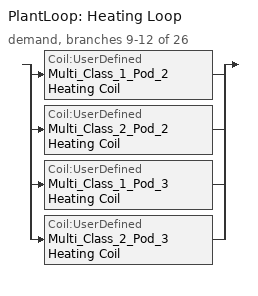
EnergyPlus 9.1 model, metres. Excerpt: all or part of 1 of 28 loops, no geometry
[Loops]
PlantLoop 'Heating Loop'
 demand, branches 9-12 of 26: split
  | Coil:UserDefined 'Multi_Class_1_Pod_2 Heating Coil'
  | Coil:UserDefined 'Multi_Class_2_Pod_2 Heating Coil'
  | Coil:UserDefined 'Multi_Class_1_Pod_3 Heating Coil'
  | Coil:UserDefined 'Multi_Class_2_Pod_3 Heating Coil'
[Coil:UserDefined] Number of air connections=1; Plant connection is used=Yes
Name | Model setup and sizing program calling manager | Overall model simulation program calling manager
Multi_Class_1_Pod_2 Heating Coil | Multi_Class_1_Pod_2 Heating Coil Init Program Manager | Multi_Class_1_Pod_2 Heating Coil Model Program Manager
Multi_Class_1_Pod_3 Heating Coil | Multi_Class_1_Pod_3 Heating Coil Init Program Manager | Multi_Class_1_Pod_3 Heating Coil Model Program Manager
Multi_Class_2_Pod_2 Heating Coil | Multi_Class_2_Pod_2 Heating Coil Init Program Manager | Multi_Class_2_Pod_2 Heating Coil Model Program Manager
Multi_Class_2_Pod_3 Heating Coil | Multi_Class_2_Pod_3 Heating Coil Init Program Manager | Multi_Class_2_Pod_3 Heating Coil Model Program Manager
[EnergyManagementSystem:Actuator]
Name | Actuated component control type | Actuated component type | Actuated component unique
Multi_Class_1_Pod_2_HWcoil_Air_MdotOut | Mass Flow Rate | Air Connection 1 | Multi_Class_1_Pod_2 Heating Coil
Multi_Class_1_Pod_2_HWcoil_Air_Tout | Outlet Temperature | Air Connection 1 | Multi_Class_1_Pod_2 Heating Coil
Multi_Class_1_Pod_2_HWcoil_Air_Wout | Outlet Humidity Ratio | Air Connection 1 | Multi_Class_1_Pod_2 Heating Coil
Multi_Class_1_Pod_2_HWcoil_Mdot_Max | Maximum Mass Flow Rate | Plant Connection | Multi_Class_1_Pod_2 Heating Coil
Multi_Class_1_Pod_2_HWcoil_Mdot_Min | Minimum Mass Flow Rate | Plant Connection | Multi_Class_1_Pod_2 Heating Coil
Multi_Class_1_Pod_2_HWcoil_Water_DesignVdot; Multi_Class_1_Pod_2_HWcoil_Water_MdotRequest | Design Volume Flow Rate | Plant Connection | Multi_Class_1_Pod_2 Heating Coil
Multi_Class_1_Pod_2_HWcoil_Water_Tout | Outlet Temperature | Plant Connection | Multi_Class_1_Pod_2 Heating Coil
Multi_Class_1_Pod_3_HWcoil_Air_MdotOut | Mass Flow Rate | Air Connection 1 | Multi_Class_1_Pod_3 Heating Coil
Multi_Class_1_Pod_3_HWcoil_Air_Tout | Outlet Temperature | Air Connection 1 | Multi_Class_1_Pod_3 Heating Coil
Multi_Class_1_Pod_3_HWcoil_Air_Wout | Outlet Humidity Ratio | Air Connection 1 | Multi_Class_1_Pod_3 Heating Coil
Multi_Class_1_Pod_3_HWcoil_Mdot_Max | Maximum Mass Flow Rate | Plant Connection | Multi_Class_1_Pod_3 Heating Coil
Multi_Class_1_Pod_3_HWcoil_Mdot_Min | Minimum Mass Flow Rate | Plant Connection | Multi_Class_1_Pod_3 Heating Coil
Multi_Class_1_Pod_3_HWcoil_Water_DesignVdot; Multi_Class_1_Pod_3_HWcoil_Water_MdotRequest | Design Volume Flow Rate | Plant Connection | Multi_Class_1_Pod_3 Heating Coil
Multi_Class_1_Pod_3_HWcoil_Water_Tout | Outlet Temperature | Plant Connection | Multi_Class_1_Pod_3 Heating Coil
Multi_Class_2_Pod_2_HWcoil_Air_MdotOut | Mass Flow Rate | Air Connection 1 | Multi_Class_2_Pod_2 Heating Coil
Multi_Class_2_Pod_2_HWcoil_Air_Tout | Outlet Temperature | Air Connection 1 | Multi_Class_2_Pod_2 Heating Coil
Multi_Class_2_Pod_2_HWcoil_Air_Wout | Outlet Humidity Ratio | Air Connection 1 | Multi_Class_2_Pod_2 Heating Coil
Multi_Class_2_Pod_2_HWcoil_Mdot_Max | Maximum Mass Flow Rate | Plant Connection | Multi_Class_2_Pod_2 Heating Coil
Multi_Class_2_Pod_2_HWcoil_Mdot_Min | Minimum Mass Flow Rate | Plant Connection | Multi_Class_2_Pod_2 Heating Coil
Multi_Class_2_Pod_2_HWcoil_Water_DesignVdot; Multi_Class_2_Pod_2_HWcoil_Water_MdotRequest | Design Volume Flow Rate | Plant Connection | Multi_Class_2_Pod_2 Heating Coil
Multi_Class_2_Pod_2_HWcoil_Water_Tout | Outlet Temperature | Plant Connection | Multi_Class_2_Pod_2 Heating Coil
Multi_Class_2_Pod_3_HWcoil_Air_MdotOut | Mass Flow Rate | Air Connection 1 | Multi_Class_2_Pod_3 Heating Coil
Multi_Class_2_Pod_3_HWcoil_Air_Tout | Outlet Temperature | Air Connection 1 | Multi_Class_2_Pod_3 Heating Coil
Multi_Class_2_Pod_3_HWcoil_Air_Wout | Outlet Humidity Ratio | Air Connection 1 | Multi_Class_2_Pod_3 Heating Coil
Multi_Class_2_Pod_3_HWcoil_Mdot_Max | Maximum Mass Flow Rate | Plant Connection | Multi_Class_2_Pod_3 Heating Coil
Multi_Class_2_Pod_3_HWcoil_Mdot_Min | Minimum Mass Flow Rate | Plant Connection | Multi_Class_2_Pod_3 Heating Coil
Multi_Class_2_Pod_3_HWcoil_Water_DesignVdot; Multi_Class_2_Pod_3_HWcoil_Water_MdotRequest | Design Volume Flow Rate | Plant Connection | Multi_Class_2_Pod_3 Heating Coil
Multi_Class_2_Pod_3_HWcoil_Water_Tout | Outlet Temperature | Plant Connection | Multi_Class_2_Pod_3 Heating Coil
[EnergyManagementSystem:InternalVariable]
Name | Internal data index key | Internal data type
Multi_Class_1_Pod_2_HWCoil_Air_Tinlet | Multi_Class_1_Pod_2 Heating Coil | Inlet Temperature for Air Connection 1
Multi_Class_1_Pod_2_HWCoil_Air_Winlet | Multi_Class_1_Pod_2 Heating Coil | Inlet Humidity Ratio for Air Connection 1
Multi_Class_1_Pod_2_HWCoil_Air_cp | Multi_Class_1_Pod_2 Heating Coil | Inlet Specific Heat for Air Connection 1
Multi_Class_1_Pod_2_HWCoil_Air_rho | Multi_Class_1_Pod_2 Heating Coil | Inlet Density for Air Connection 1
Multi_Class_1_Pod_2_HWCoil_Water_Tinlet | Multi_Class_1_Pod_2 Heating Coil | Inlet Temperature for Plant Connection
Multi_Class_1_Pod_2_HWCoil_Water_cp | Multi_Class_1_Pod_2 Heating Coil | Inlet Specific Heat for Plant Connection
Multi_Class_1_Pod_2_HWCoil_Water_rho | Multi_Class_1_Pod_2 Heating Coil | Inlet Density for Plant Connection
Multi_Class_1_Pod_3_HWCoil_Air_Tinlet | Multi_Class_1_Pod_3 Heating Coil | Inlet Temperature for Air Connection 1
Multi_Class_1_Pod_3_HWCoil_Air_Winlet | Multi_Class_1_Pod_3 Heating Coil | Inlet Humidity Ratio for Air Connection 1
Multi_Class_1_Pod_3_HWCoil_Air_cp | Multi_Class_1_Pod_3 Heating Coil | Inlet Specific Heat for Air Connection 1
Multi_Class_1_Pod_3_HWCoil_Air_rho | Multi_Class_1_Pod_3 Heating Coil | Inlet Density for Air Connection 1
Multi_Class_1_Pod_3_HWCoil_Water_Tinlet | Multi_Class_1_Pod_3 Heating Coil | Inlet Temperature for Plant Connection
Multi_Class_1_Pod_3_HWCoil_Water_cp | Multi_Class_1_Pod_3 Heating Coil | Inlet Specific Heat for Plant Connection
Multi_Class_1_Pod_3_HWCoil_Water_rho | Multi_Class_1_Pod_3 Heating Coil | Inlet Density for Plant Connection
Multi_Class_2_Pod_2_HWCoil_Air_Tinlet | Multi_Class_2_Pod_2 Heating Coil | Inlet Temperature for Air Connection 1
Multi_Class_2_Pod_2_HWCoil_Air_Winlet | Multi_Class_2_Pod_2 Heating Coil | Inlet Humidity Ratio for Air Connection 1
Multi_Class_2_Pod_2_HWCoil_Air_cp | Multi_Class_2_Pod_2 Heating Coil | Inlet Specific Heat for Air Connection 1
Multi_Class_2_Pod_2_HWCoil_Air_rho | Multi_Class_2_Pod_2 Heating Coil | Inlet Density for Air Connection 1
Multi_Class_2_Pod_2_HWCoil_Water_Tinlet | Multi_Class_2_Pod_2 Heating Coil | Inlet Temperature for Plant Connection
Multi_Class_2_Pod_2_HWCoil_Water_cp | Multi_Class_2_Pod_2 Heating Coil | Inlet Specific Heat for Plant Connection
Multi_Class_2_Pod_2_HWCoil_Water_rho | Multi_Class_2_Pod_2 Heating Coil | Inlet Density for Plant Connection
Multi_Class_2_Pod_3_HWCoil_Air_Tinlet | Multi_Class_2_Pod_3 Heating Coil | Inlet Temperature for Air Connection 1
Multi_Class_2_Pod_3_HWCoil_Air_Winlet | Multi_Class_2_Pod_3 Heating Coil | Inlet Humidity Ratio for Air Connection 1
Multi_Class_2_Pod_3_HWCoil_Air_cp | Multi_Class_2_Pod_3 Heating Coil | Inlet Specific Heat for Air Connection 1
Multi_Class_2_Pod_3_HWCoil_Air_rho | Multi_Class_2_Pod_3 Heating Coil | Inlet Density for Air Connection 1
Multi_Class_2_Pod_3_HWCoil_Water_Tinlet | Multi_Class_2_Pod_3 Heating Coil | Inlet Temperature for Plant Connection
Multi_Class_2_Pod_3_HWCoil_Water_cp | Multi_Class_2_Pod_3 Heating Coil | Inlet Specific Heat for Plant Connection
Multi_Class_2_Pod_3_HWCoil_Water_rho | Multi_Class_2_Pod_3 Heating Coil | Inlet Density for Plant Connection
[EnergyManagementSystem:MeteredOutputVariable] End use category=HeatingCoils; Group type=System; Resource type=EnergyTransfer; Units=J; Update frequency=SystemTimestep
Name | Ems program or subroutine | Ems variable
Multi_Class_1_Pod_2_H_Coil tot cool Energy | Multi_Class_1_Pod_2_HWCoil_ModelOuput | Multi_Class_1_Pod_2_HWcoil_tot_cool_Energy
Multi_Class_1_Pod_3_H_Coil tot cool Energy | Multi_Class_1_Pod_3_HWCoil_ModelOuput | Multi_Class_1_Pod_3_HWcoil_tot_cool_Energy
Multi_Class_2_Pod_2_H_Coil tot cool Energy | Multi_Class_2_Pod_2_HWCoil_ModelOuput | Multi_Class_2_Pod_2_HWcoil_tot_cool_Energy
Multi_Class_2_Pod_3_H_Coil tot cool Energy | Multi_Class_2_Pod_3_HWCoil_ModelOuput | Multi_Class_2_Pod_3_HWcoil_tot_cool_Energy
[EnergyManagementSystem:OutputVariable] Type of data in variable=Averaged; Units=W; Update frequency=SystemTimestep
Name | Ems program or subroutine | Ems variable
Multi_Class_1_Pod_2 HW Coil Total Cooling Rate | Multi_Class_1_Pod_2_HWCoil_ModelOuput | Multi_Class_1_Pod_2_HWcoil_tot_cool_Power
Multi_Class_1_Pod_3 HW Coil Total Cooling Rate | Multi_Class_1_Pod_3_HWCoil_ModelOuput | Multi_Class_1_Pod_3_HWcoil_tot_cool_Power
Multi_Class_2_Pod_2 HW Coil Total Cooling Rate | Multi_Class_2_Pod_2_HWCoil_ModelOuput | Multi_Class_2_Pod_2_HWcoil_tot_cool_Power
Multi_Class_2_Pod_3 HW Coil Total Cooling Rate | Multi_Class_2_Pod_3_HWCoil_ModelOuput | Multi_Class_2_Pod_3_HWcoil_tot_cool_Power
[EnergyManagementSystem:Program]
Multi_Class_1_Pod_2_HWCoil_ModelInput: Set Multi_Class_1_Pod_2_HWCoil_Air_Mdot = 6*Multi_Class_1_Pod_2_HWCoil_Air_rho*On_Off; Set Multi_Class_1_Pod_2_HWcoil_Water_Mdot     = HeatingCoil_mcMultiClass1Pod3; Set Multi_Class_1_Pod_2_HWCoil_Coil_Eff       = 0.7
Multi_Class_1_Pod_2_HWCoil_ModelOuput: Set Multi_Class_1_Pod_2_HWcoil_Water_MdotRequest = Multi_Class_1_Pod_2_HWcoil_Water_Mdot; Set Multi_Class_1_Pod_2_HWcoil_Air_Tout          = Multi_Class_1_Pod_2_HWcoil_Air_Toutlet; Set Multi_Class_1_Pod_2_HWcoil_Air_Wout          = Multi_Class_1_Pod_2_HWcoil_Air_Woutlet; Set Multi_Class_1_Pod_2_HWcoil_tot_cool_Power    = Multi_Class_1_Pod_2_HWcoil_Tot_Cool_Power; Set Multi_Class_1_Pod_2_HWcoil_tot_cool_Energy   = Multi_Class_1_Pod_2_HWcoil_Tot_Cool_Power * SystemTimestep * 3600; Set Multi_Class_1_Pod_2_HWcoil_Air_MdotOut       = Multi_Class_1_Pod_2_HWcoil_Air_Mdot; Set Multi_Class_1_Pod_2_HWcoil_Water_Tout        = Multi_Class_1_Pod_2_HWcoil_Water_Toutlet
Multi_Class_1_Pod_2_HW_Coil_Sim_Model: IF Multi_Class_1_Pod_2_HWCoil_Air_Mdot == 0.0; SET Multi_Class_1_Pod_2_HWCoil_Air_Toutlet = Multi_Class_1_Pod_2_HWCoil_Air_Tinlet; SET Multi_Class_1_Pod_2_HWCoil_Air_Woutlet = Multi_Class_1_Pod_2_HWCoil_Air_Winlet; Set Multi_Class_1_Pod_2_HWCoil_Air_MdotOut = Multi_Class_1_Pod_2_HWCoil_Air_Mdot; Set Multi_Class_1_Pod_2_HWCoil_tot_heat_Power = 0.0; Set Multi_Class_1_Pod_2_HWCoil_Water_Toutlet = Multi_Class_1_Pod_2_HWCoil_Water_Tinlet; RETURN; ENDIF; If Multi_Class_1_Pod_2_HWcoil_Water_Mdot <= 0.0; SET Multi_Class_1_Pod_2_HWcoil_Air_Toutlet = Multi_Class_1_Pod_2_HWcoil_Air_Tinlet; SET Multi_Class_1_Pod_2_HWcoil_Air_Woutlet = Multi_Class_1_Pod_2_HWcoil_Air_Winlet; Set Multi_Class_1_Pod_2_HWcoil_Air_MdotOut = Multi_Class_1_Pod_2_HWcoil_Air_Mdot; Set Multi_Class_1_Pod_2_HWcoil_tot_cool_Power = 0.0; Set Multi_Class_1_Pod_2_HWcoil_Water_Toutlet = Multi_Class_1_Pod_2_HWCoil_Acd * Multi_Class_1_Pod_2_HWCoil_Water_Tout_internal + Multi_Class_1_Pod_2_HWCoil_Bcd* ((Multi_Class_1_Pod_2_HWCoil_UA/Multi_Class_1_Pod_2_HWCoil_Water_cp) * Multi_Class_1_Pod_2_HWCoil_Air_Toutlet); RETURN; ENDIF; Set AirIn_Enth     = @HFnTdbW Multi_Class_1_Pod_2_HWCoil_Air_Tinlet Multi_Class_1_Pod_2_HWCoil_Air_Winlet; Set AirOut_Enth_Limit = @HFnTdbW Multi_Class_1_Pod_2_HWCoil_Water_Tinlet Multi_Class_1_Pod_2_HWCoil_Air_Winlet; Set MaxQdot      = Multi_Class_1_Pod_2_HWCoil_Coil_Eff * Multi_Class_1_Pod_2_HWCoil_Air_Mdot * (AirOut_Enth_Limit - AirIn_Enth ); Set Air_HoutSP = @HFnTdbW Multi_Class_1_Pod_2_HWCoil_Air_Tsp Multi_Class_1_Pod_2_HWcoil_Air_Woutlet; Set Qdot_SP    = Multi_Class_1_Pod_2_HWCoil_Air_Mdot * (Air_HoutSP - AirIn_Enth ); IF Qdot_SP > MaxQdot; Set Air_Hout = AirIn_Enth + (MaxQdot/Multi_Class_1_Pod_2_HWCoil_Air_Mdot); ELSE; Set Air_Hout = Air_HoutSP; ENDIF; Set Real_Air_Hout = 1*Air_Hout; Set temp = Multi_Class_1_Pod_2_HWCoil_Air_Toutlet; Set Multi_Class_1_Pod_2_HWCoil_Air_Toutlet =  Multi_Class_1_Pod_2_HWCoil_Asad * temp +Multi_Class_1_Pod_2_HWCoil_Bsad* ( Multi_Class_1_Pod_2_HWCoil_Water_Toutlet + Multi_Class_1_Pod_2_HWCoil_InletCoeff*Multi_Class_1_Pod_2_HWCoil_Air_Tinlet); IF  (Multi_Class_1_Pod_2_HWCoil_Water_Mdot < Multi_Class_1_Pod_2_HWCoil_Water_Mdot_Max); Set Multi_Class_1_Pod_2_HWCoil_Water_Toutlet = Multi_Class_1_Pod_2_HWCoil_Acd * Multi_Class_1_Pod_2_HWCoil_Water_Tout_internal + Multi_Class_1_Pod_2_HWCoil_Bcd * (Multi_Class_1_Pod_2_HWCoil_Water_Mdot*(Multi_Class_1_Pod_2_HWCoil_Water_Tinlet - Multi_Class_1_Pod_2_HWCoil_Water_Tout_internal) + (Multi_Class_1_Pod_2_HWCoil_UA/Multi_Class_1_Pod_2_HWCoil_Water_cp) * temp ); ELSE; Set Multi_Class_1_Pod_2_HWCoil_Water_Toutlet = Multi_Class_1_Pod_2_HWCoil_Acd * Multi_Class_1_Pod_2_HWCoil_Water_Tout_internal + Multi_Class_1_Pod_2_HWCoil_Bcd * (Multi_Class_1_Pod_2_HWCoil_Water_Mdot_Max*(Multi_Class_1_Pod_2_HWCoil_Water_Tinlet - Multi_Class_1_Pod_2_HWCoil_Water_Tout_internal) + (Multi_Class_1_Pod_2_HWCoil_UA/Multi_Class_1_Pod_2_HWCoil_Water_cp) * temp ); ENDIF; Set ActualQdot  = Multi_Class_1_Pod_2_HWCoil_Air_Mdot * (AirIn_Enth   - Air_Hout); Set Multi_Class_1_Pod_2_HWCoil_tot_heat_Power = ActualQdot
Multi_Class_1_Pod_2_H_InitSimpleCoilModel: Set Multi_Class_1_Pod_2_HWLoopExitTemp = 7.0; Set Multi_Class_1_Pod_2_HWLoopDeltaTemp = 4.0; Set Multi_Class_1_Pod_2_HWcoil_WATER_Mdot_Min = 0.0; Set Multi_Class_1_Pod_2_HWcoil_WATER_Mdot_Max = 2; Set Ts = 60; Set Multi_Class_1_Pod_2_HWCoil_U = 500; Set Multi_Class_1_Pod_2_HWCoil_A = 8; Set Multi_Class_1_Pod_2_HWCoil_UA = Multi_Class_1_Pod_2_HWCoil_U*Multi_Class_1_Pod_2_HWCoil_A; Set C_coil_air = 20000; Set C_coil_water = 400000; Set Asa = -1*(Multi_Class_1_Pod_2_HWCoil_UA + 6*Multi_Class_1_Pod_2_HWCoil_Air_rho*Multi_Class_1_Pod_2_HWCoil_Air_cp)/(C_coil_air); Set Bsa = (Multi_Class_1_Pod_2_HWCoil_UA)/(C_coil_air); Set Multi_Class_1_Pod_2_HWCoil_Asad = @Exp (Asa * Ts ); Set Multi_Class_1_Pod_2_HWCoil_Bsad =  ((Multi_Class_1_Pod_2_HWCoil_Asad -1) * Bsa)/Asa; Set Ac = -1*(Multi_Class_1_Pod_2_HWCoil_UA)/(C_coil_water); Set Bc = (Multi_Class_1_Pod_2_HWcoil_Water_cp)/(C_coil_water); Set Multi_Class_1_Pod_2_HWCoil_Acd = @Exp (Ac * Ts ); Set Multi_Class_1_Pod_2_HWCoil_Bcd = ((Multi_Class_1_Pod_2_HWCoil_Acd -1) * Bc)/Ac; SET Multi_Class_1_Pod_2_HWCOIL_TOT_COOL_POWER    = 0; Set Multi_Class_1_Pod_2_HWCoil_InletCoeff  = (6*Multi_Class_1_Pod_2_HWCoil_Air_cp/Multi_Class_1_Pod_2_HWCoil_UA)
Multi_Class_1_Pod_3_HWCoil_ModelInput: Set Multi_Class_1_Pod_3_HWCoil_Air_Mdot = 6*Multi_Class_1_Pod_3_HWCoil_Air_rho*On_Off; Set Multi_Class_1_Pod_3_HWcoil_Water_Mdot     = HeatingCoil_mcMultiClass1Pod3; Set Multi_Class_1_Pod_3_HWCoil_Coil_Eff       = 0.7
Multi_Class_1_Pod_3_HWCoil_ModelOuput: Set Multi_Class_1_Pod_3_HWcoil_Water_MdotRequest = Multi_Class_1_Pod_3_HWcoil_Water_Mdot; Set Multi_Class_1_Pod_3_HWcoil_Air_Tout          = Multi_Class_1_Pod_3_HWcoil_Air_Toutlet; Set Multi_Class_1_Pod_3_HWcoil_Air_Wout          = Multi_Class_1_Pod_3_HWcoil_Air_Woutlet; Set Multi_Class_1_Pod_3_HWcoil_tot_cool_Power    = Multi_Class_1_Pod_3_HWcoil_Tot_Cool_Power; Set Multi_Class_1_Pod_3_HWcoil_tot_cool_Energy   = Multi_Class_1_Pod_3_HWcoil_Tot_Cool_Power * SystemTimestep * 3600; Set Multi_Class_1_Pod_3_HWcoil_Air_MdotOut       = Multi_Class_1_Pod_3_HWcoil_Air_Mdot; Set Multi_Class_1_Pod_3_HWcoil_Water_Tout        = Multi_Class_1_Pod_3_HWcoil_Water_Toutlet
Multi_Class_1_Pod_3_HW_Coil_Sim_Model: IF Multi_Class_1_Pod_3_HWCoil_Air_Mdot == 0.0; SET Multi_Class_1_Pod_3_HWCoil_Air_Toutlet = Multi_Class_1_Pod_3_HWCoil_Air_Tinlet; SET Multi_Class_1_Pod_3_HWCoil_Air_Woutlet = Multi_Class_1_Pod_3_HWCoil_Air_Winlet; Set Multi_Class_1_Pod_3_HWCoil_Air_MdotOut = Multi_Class_1_Pod_3_HWCoil_Air_Mdot; Set Multi_Class_1_Pod_3_HWCoil_tot_heat_Power = 0.0; Set Multi_Class_1_Pod_3_HWCoil_Water_Toutlet = Multi_Class_1_Pod_3_HWCoil_Water_Tinlet; RETURN; ENDIF; If Multi_Class_1_Pod_3_HWcoil_Water_Mdot <= 0.0; SET Multi_Class_1_Pod_3_HWcoil_Air_Toutlet = Multi_Class_1_Pod_3_HWcoil_Air_Tinlet; SET Multi_Class_1_Pod_3_HWcoil_Air_Woutlet = Multi_Class_1_Pod_3_HWcoil_Air_Winlet; Set Multi_Class_1_Pod_3_HWcoil_Air_MdotOut = Multi_Class_1_Pod_3_HWcoil_Air_Mdot; Set Multi_Class_1_Pod_3_HWcoil_tot_cool_Power = 0.0; Set Multi_Class_1_Pod_3_HWcoil_Water_Toutlet = Multi_Class_1_Pod_3_HWCoil_Acd * Multi_Class_1_Pod_3_HWCoil_Water_Tout_internal + Multi_Class_1_Pod_3_HWCoil_Bcd* ((Multi_Class_1_Pod_3_HWCoil_UA/Multi_Class_1_Pod_3_HWCoil_Water_cp) * Multi_Class_1_Pod_3_HWCoil_Air_Toutlet); RETURN; ENDIF; Set AirIn_Enth     = @HFnTdbW Multi_Class_1_Pod_3_HWCoil_Air_Tinlet Multi_Class_1_Pod_3_HWCoil_Air_Winlet; Set AirOut_Enth_Limit = @HFnTdbW Multi_Class_1_Pod_3_HWCoil_Water_Tinlet Multi_Class_1_Pod_3_HWCoil_Air_Winlet; Set MaxQdot      = Multi_Class_1_Pod_3_HWCoil_Coil_Eff * Multi_Class_1_Pod_3_HWCoil_Air_Mdot * (AirOut_Enth_Limit - AirIn_Enth ); Set Air_HoutSP = @HFnTdbW Multi_Class_1_Pod_3_HWCoil_Air_Tsp Multi_Class_1_Pod_3_HWcoil_Air_Woutlet; Set Qdot_SP    = Multi_Class_1_Pod_3_HWCoil_Air_Mdot * (Air_HoutSP - AirIn_Enth ); IF Qdot_SP > MaxQdot; Set Air_Hout = AirIn_Enth + (MaxQdot/Multi_Class_1_Pod_3_HWCoil_Air_Mdot); ELSE; Set Air_Hout = Air_HoutSP; ENDIF; Set Real_Air_Hout = 1*Air_Hout; Set temp = Multi_Class_1_Pod_3_HWCoil_Air_Toutlet; Set Multi_Class_1_Pod_3_HWCoil_Air_Toutlet =  Multi_Class_1_Pod_3_HWCoil_Asad * temp +Multi_Class_1_Pod_3_HWCoil_Bsad* ( Multi_Class_1_Pod_3_HWCoil_Water_Toutlet + Multi_Class_1_Pod_3_HWCoil_InletCoeff*Multi_Class_1_Pod_3_HWCoil_Air_Tinlet); IF  (Multi_Class_1_Pod_3_HWCoil_Water_Mdot < Multi_Class_1_Pod_3_HWCoil_Water_Mdot_Max); Set Multi_Class_1_Pod_3_HWCoil_Water_Toutlet = Multi_Class_1_Pod_3_HWCoil_Acd * Multi_Class_1_Pod_3_HWCoil_Water_Tout_internal + Multi_Class_1_Pod_3_HWCoil_Bcd * (Multi_Class_1_Pod_3_HWCoil_Water_Mdot*(Multi_Class_1_Pod_3_HWCoil_Water_Tinlet - Multi_Class_1_Pod_3_HWCoil_Water_Tout_internal) + (Multi_Class_1_Pod_3_HWCoil_UA/Multi_Class_1_Pod_3_HWCoil_Water_cp) * temp ); ELSE; Set Multi_Class_1_Pod_3_HWCoil_Water_Toutlet = Multi_Class_1_Pod_3_HWCoil_Acd * Multi_Class_1_Pod_3_HWCoil_Water_Tout_internal + Multi_Class_1_Pod_3_HWCoil_Bcd * (Multi_Class_1_Pod_3_HWCoil_Water_Mdot_Max*(Multi_Class_1_Pod_3_HWCoil_Water_Tinlet - Multi_Class_1_Pod_3_HWCoil_Water_Tout_internal) + (Multi_Class_1_Pod_3_HWCoil_UA/Multi_Class_1_Pod_3_HWCoil_Water_cp) * temp ); ENDIF; Set ActualQdot  = Multi_Class_1_Pod_3_HWCoil_Air_Mdot * (AirIn_Enth   - Air_Hout); Set Multi_Class_1_Pod_3_HWCoil_tot_heat_Power = ActualQdot
Multi_Class_1_Pod_3_H_InitSimpleCoilModel: Set Multi_Class_1_Pod_3_HWLoopExitTemp = 7.0; Set Multi_Class_1_Pod_3_HWLoopDeltaTemp = 4.0; Set Multi_Class_1_Pod_3_HWcoil_WATER_Mdot_Min = 0.0; Set Multi_Class_1_Pod_3_HWcoil_WATER_Mdot_Max = 2; Set Ts = 60; Set Multi_Class_1_Pod_3_HWCoil_U = 500; Set Multi_Class_1_Pod_3_HWCoil_A = 8; Set Multi_Class_1_Pod_3_HWCoil_UA = Multi_Class_1_Pod_3_HWCoil_U*Multi_Class_1_Pod_3_HWCoil_A; Set C_coil_air = 20000; Set C_coil_water = 400000; Set Asa = -1*(Multi_Class_1_Pod_3_HWCoil_UA + 6*Multi_Class_1_Pod_3_HWCoil_Air_rho*Multi_Class_1_Pod_3_HWCoil_Air_cp)/(C_coil_air); Set Bsa = (Multi_Class_1_Pod_3_HWCoil_UA)/(C_coil_air); Set Multi_Class_1_Pod_3_HWCoil_Asad = @Exp (Asa * Ts ); Set Multi_Class_1_Pod_3_HWCoil_Bsad =  ((Multi_Class_1_Pod_3_HWCoil_Asad -1) * Bsa)/Asa; Set Ac = -1*(Multi_Class_1_Pod_3_HWCoil_UA)/(C_coil_water); Set Bc = (Multi_Class_1_Pod_3_HWcoil_Water_cp)/(C_coil_water); Set Multi_Class_1_Pod_3_HWCoil_Acd = @Exp (Ac * Ts ); Set Multi_Class_1_Pod_3_HWCoil_Bcd = ((Multi_Class_1_Pod_3_HWCoil_Acd -1) * Bc)/Ac; SET Multi_Class_1_Pod_3_HWCOIL_TOT_COOL_POWER    = 0; Set Multi_Class_1_Pod_3_HWCoil_InletCoeff  = (6*Multi_Class_1_Pod_3_HWCoil_Air_cp/Multi_Class_1_Pod_3_HWCoil_UA)
Multi_Class_2_Pod_2_HWCoil_ModelInput: Set Multi_Class_2_Pod_2_HWCoil_Air_Mdot = 1.3*Multi_Class_2_Pod_2_HWCoil_Air_rho*On_Off; Set Multi_Class_2_Pod_2_HWcoil_Water_Mdot     = HeatingCoil_mcMultiClass2Pod2; Set Multi_Class_2_Pod_2_HWCoil_Coil_Eff       = 0.7
Multi_Class_2_Pod_2_HWCoil_ModelOuput: Set Multi_Class_2_Pod_2_HWcoil_Water_MdotRequest = Multi_Class_2_Pod_2_HWcoil_Water_Mdot; Set Multi_Class_2_Pod_2_HWcoil_Air_Tout          = Multi_Class_2_Pod_2_HWcoil_Air_Toutlet; Set Multi_Class_2_Pod_2_HWcoil_Air_Wout          = Multi_Class_2_Pod_2_HWcoil_Air_Woutlet; Set Multi_Class_2_Pod_2_HWcoil_tot_cool_Power    = Multi_Class_2_Pod_2_HWcoil_Tot_Cool_Power; Set Multi_Class_2_Pod_2_HWcoil_tot_cool_Energy   = Multi_Class_2_Pod_2_HWcoil_Tot_Cool_Power * SystemTimestep * 3600; Set Multi_Class_2_Pod_2_HWcoil_Air_MdotOut       = Multi_Class_2_Pod_2_HWcoil_Air_Mdot; Set Multi_Class_2_Pod_2_HWcoil_Water_Tout        = Multi_Class_2_Pod_2_HWcoil_Water_Toutlet
Multi_Class_2_Pod_2_HW_Coil_Sim_Model: IF Multi_Class_2_Pod_2_HWCoil_Air_Mdot == 0.0; SET Multi_Class_2_Pod_2_HWCoil_Air_Toutlet = Multi_Class_2_Pod_2_HWCoil_Air_Tinlet; SET Multi_Class_2_Pod_2_HWCoil_Air_Woutlet = Multi_Class_2_Pod_2_HWCoil_Air_Winlet; Set Multi_Class_2_Pod_2_HWCoil_Air_MdotOut = Multi_Class_2_Pod_2_HWCoil_Air_Mdot; Set Multi_Class_2_Pod_2_HWCoil_tot_heat_Power = 0.0; Set Multi_Class_2_Pod_2_HWCoil_Water_Toutlet = Multi_Class_2_Pod_2_HWCoil_Water_Tinlet; RETURN; ENDIF; If Multi_Class_2_Pod_2_HWcoil_Water_Mdot <= 0.0; SET Multi_Class_2_Pod_2_HWcoil_Air_Toutlet = Multi_Class_2_Pod_2_HWcoil_Air_Tinlet; SET Multi_Class_2_Pod_2_HWcoil_Air_Woutlet = Multi_Class_2_Pod_2_HWcoil_Air_Winlet; Set Multi_Class_2_Pod_2_HWcoil_Air_MdotOut = Multi_Class_2_Pod_2_HWcoil_Air_Mdot; Set Multi_Class_2_Pod_2_HWcoil_tot_cool_Power = 0.0; Set Multi_Class_2_Pod_2_HWcoil_Water_Toutlet = Multi_Class_2_Pod_2_HWCoil_Acd * Multi_Class_2_Pod_2_HWCoil_Water_Tout_internal + Multi_Class_2_Pod_2_HWCoil_Bcd* ((Multi_Class_2_Pod_2_HWCoil_UA/Multi_Class_2_Pod_2_HWCoil_Water_cp) * Multi_Class_2_Pod_2_HWCoil_Air_Toutlet); RETURN; ENDIF; Set AirIn_Enth     = @HFnTdbW Multi_Class_2_Pod_2_HWCoil_Air_Tinlet Multi_Class_2_Pod_2_HWCoil_Air_Winlet; Set AirOut_Enth_Limit = @HFnTdbW Multi_Class_2_Pod_2_HWCoil_Water_Tinlet Multi_Class_2_Pod_2_HWCoil_Air_Winlet; Set MaxQdot      = Multi_Class_2_Pod_2_HWCoil_Coil_Eff * Multi_Class_2_Pod_2_HWCoil_Air_Mdot * (AirOut_Enth_Limit - AirIn_Enth ); Set Air_HoutSP = @HFnTdbW Multi_Class_2_Pod_2_HWCoil_Air_Tsp Multi_Class_2_Pod_2_HWcoil_Air_Woutlet; Set Qdot_SP    = Multi_Class_2_Pod_2_HWCoil_Air_Mdot * (Air_HoutSP - AirIn_Enth ); IF Qdot_SP > MaxQdot; Set Air_Hout = AirIn_Enth + (MaxQdot/Multi_Class_2_Pod_2_HWCoil_Air_Mdot); ELSE; Set Air_Hout = Air_HoutSP; ENDIF; Set Real_Air_Hout = 1*Air_Hout; Set temp = Multi_Class_2_Pod_2_HWCoil_Air_Toutlet; Set Multi_Class_2_Pod_2_HWCoil_Air_Toutlet =  Multi_Class_2_Pod_2_HWCoil_Asad * temp +Multi_Class_2_Pod_2_HWCoil_Bsad* ( Multi_Class_2_Pod_2_HWCoil_Water_Toutlet + Multi_Class_2_Pod_2_HWCoil_InletCoeff*Multi_Class_2_Pod_2_HWCoil_Air_Tinlet); IF  (Multi_Class_2_Pod_2_HWCoil_Water_Mdot < Multi_Class_2_Pod_2_HWCoil_Water_Mdot_Max); Set Multi_Class_2_Pod_2_HWCoil_Water_Toutlet = Multi_Class_2_Pod_2_HWCoil_Acd * Multi_Class_2_Pod_2_HWCoil_Water_Tout_internal + Multi_Class_2_Pod_2_HWCoil_Bcd * (Multi_Class_2_Pod_2_HWCoil_Water_Mdot*(Multi_Class_2_Pod_2_HWCoil_Water_Tinlet - Multi_Class_2_Pod_2_HWCoil_Water_Tout_internal) + (Multi_Class_2_Pod_2_HWCoil_UA/Multi_Class_2_Pod_2_HWCoil_Water_cp) * temp ); ELSE; Set Multi_Class_2_Pod_2_HWCoil_Water_Toutlet = Multi_Class_2_Pod_2_HWCoil_Acd * Multi_Class_2_Pod_2_HWCoil_Water_Tout_internal + Multi_Class_2_Pod_2_HWCoil_Bcd * (Multi_Class_2_Pod_2_HWCoil_Water_Mdot_Max*(Multi_Class_2_Pod_2_HWCoil_Water_Tinlet - Multi_Class_2_Pod_2_HWCoil_Water_Tout_internal) + (Multi_Class_2_Pod_2_HWCoil_UA/Multi_Class_2_Pod_2_HWCoil_Water_cp) * temp ); ENDIF; Set ActualQdot  = Multi_Class_2_Pod_2_HWCoil_Air_Mdot * (AirIn_Enth   - Air_Hout); Set Multi_Class_2_Pod_2_HWCoil_tot_heat_Power = ActualQdot
Multi_Class_2_Pod_2_H_InitSimpleCoilModel: Set Multi_Class_2_Pod_2_HWLoopExitTemp = 7.0; Set Multi_Class_2_Pod_2_HWLoopDeltaTemp = 4.0; Set Multi_Class_2_Pod_2_HWcoil_WATER_Mdot_Min = 0.0; Set Multi_Class_2_Pod_2_HWcoil_WATER_Mdot_Max = 2; Set Ts = 60; Set Multi_Class_2_Pod_2_HWCoil_U = 500; Set Multi_Class_2_Pod_2_HWCoil_A = 4; Set Multi_Class_2_Pod_2_HWCoil_UA = Multi_Class_2_Pod_2_HWCoil_U*Multi_Class_2_Pod_2_HWCoil_A; Set C_coil_air = 20000; Set C_coil_water = 400000; Set Asa = -1*(Multi_Class_2_Pod_2_HWCoil_UA + 1.3*Multi_Class_2_Pod_2_HWCoil_Air_rho*Multi_Class_2_Pod_2_HWCoil_Air_cp)/(C_coil_air); Set Bsa = (Multi_Class_2_Pod_2_HWCoil_UA)/(C_coil_air); Set Multi_Class_2_Pod_2_HWCoil_Asad = @Exp (Asa * Ts ); Set Multi_Class_2_Pod_2_HWCoil_Bsad =  ((Multi_Class_2_Pod_2_HWCoil_Asad -1) * Bsa)/Asa; Set Ac = -1*(Multi_Class_2_Pod_2_HWCoil_UA)/(C_coil_water); Set Bc = (Multi_Class_2_Pod_2_HWcoil_Water_cp)/(C_coil_water); Set Multi_Class_2_Pod_2_HWCoil_Acd = @Exp (Ac * Ts ); Set Multi_Class_2_Pod_2_HWCoil_Bcd = ((Multi_Class_2_Pod_2_HWCoil_Acd -1) * Bc)/Ac; SET Multi_Class_2_Pod_2_HWCOIL_TOT_COOL_POWER    = 0; Set Multi_Class_2_Pod_2_HWCoil_InletCoeff  = (1.3*Multi_Class_2_Pod_2_HWCoil_Air_cp/Multi_Class_2_Pod_2_HWCoil_UA)
Multi_Class_2_Pod_3_HWCoil_ModelInput: Set Multi_Class_2_Pod_3_HWCoil_Air_Mdot = 2*Multi_Class_2_Pod_3_HWCoil_Air_rho*On_Off; Set Multi_Class_2_Pod_3_HWcoil_Water_Mdot     = HeatingCoil_mcMultiClass2Pod3; Set Multi_Class_2_Pod_3_HWCoil_Coil_Eff       = 0.7
Multi_Class_2_Pod_3_HWCoil_ModelOuput: Set Multi_Class_2_Pod_3_HWcoil_Water_MdotRequest = Multi_Class_2_Pod_3_HWcoil_Water_Mdot; Set Multi_Class_2_Pod_3_HWcoil_Air_Tout          = Multi_Class_2_Pod_3_HWcoil_Air_Toutlet; Set Multi_Class_2_Pod_3_HWcoil_Air_Wout          = Multi_Class_2_Pod_3_HWcoil_Air_Woutlet; Set Multi_Class_2_Pod_3_HWcoil_tot_cool_Power    = Multi_Class_2_Pod_3_HWcoil_Tot_Cool_Power; Set Multi_Class_2_Pod_3_HWcoil_tot_cool_Energy   = Multi_Class_2_Pod_3_HWcoil_Tot_Cool_Power * SystemTimestep * 3600; Set Multi_Class_2_Pod_3_HWcoil_Air_MdotOut       = Multi_Class_2_Pod_3_HWcoil_Air_Mdot; Set Multi_Class_2_Pod_3_HWcoil_Water_Tout        = Multi_Class_2_Pod_3_HWcoil_Water_Toutlet
Multi_Class_2_Pod_3_HW_Coil_Sim_Model: IF Multi_Class_2_Pod_3_HWCoil_Air_Mdot == 0.0; SET Multi_Class_2_Pod_3_HWCoil_Air_Toutlet = Multi_Class_2_Pod_3_HWCoil_Air_Tinlet; SET Multi_Class_2_Pod_3_HWCoil_Air_Woutlet = Multi_Class_2_Pod_3_HWCoil_Air_Winlet; Set Multi_Class_2_Pod_3_HWCoil_Air_MdotOut = Multi_Class_2_Pod_3_HWCoil_Air_Mdot; Set Multi_Class_2_Pod_3_HWCoil_tot_heat_Power = 0.0; Set Multi_Class_2_Pod_3_HWCoil_Water_Toutlet = Multi_Class_2_Pod_3_HWCoil_Water_Tinlet; RETURN; ENDIF; If Multi_Class_2_Pod_3_HWcoil_Water_Mdot <= 0.0; SET Multi_Class_2_Pod_3_HWcoil_Air_Toutlet = Multi_Class_2_Pod_3_HWcoil_Air_Tinlet; SET Multi_Class_2_Pod_3_HWcoil_Air_Woutlet = Multi_Class_2_Pod_3_HWcoil_Air_Winlet; Set Multi_Class_2_Pod_3_HWcoil_Air_MdotOut = Multi_Class_2_Pod_3_HWcoil_Air_Mdot; Set Multi_Class_2_Pod_3_HWcoil_tot_cool_Power = 0.0; Set Multi_Class_2_Pod_3_HWcoil_Water_Toutlet = Multi_Class_2_Pod_3_HWCoil_Acd * Multi_Class_2_Pod_3_HWCoil_Water_Tout_internal + Multi_Class_2_Pod_3_HWCoil_Bcd* ((Multi_Class_2_Pod_3_HWCoil_UA/Multi_Class_2_Pod_3_HWCoil_Water_cp) * Multi_Class_2_Pod_3_HWCoil_Air_Toutlet); RETURN; ENDIF; Set AirIn_Enth     = @HFnTdbW Multi_Class_2_Pod_3_HWCoil_Air_Tinlet Multi_Class_2_Pod_3_HWCoil_Air_Winlet; Set AirOut_Enth_Limit = @HFnTdbW Multi_Class_2_Pod_3_HWCoil_Water_Tinlet Multi_Class_2_Pod_3_HWCoil_Air_Winlet; Set MaxQdot      = Multi_Class_2_Pod_3_HWCoil_Coil_Eff * Multi_Class_2_Pod_3_HWCoil_Air_Mdot * (AirOut_Enth_Limit - AirIn_Enth ); Set Air_HoutSP = @HFnTdbW Multi_Class_2_Pod_3_HWCoil_Air_Tsp Multi_Class_2_Pod_3_HWcoil_Air_Woutlet; Set Qdot_SP    = Multi_Class_2_Pod_3_HWCoil_Air_Mdot * (Air_HoutSP - AirIn_Enth ); IF Qdot_SP > MaxQdot; Set Air_Hout = AirIn_Enth + (MaxQdot/Multi_Class_2_Pod_3_HWCoil_Air_Mdot); ELSE; Set Air_Hout = Air_HoutSP; ENDIF; Set Real_Air_Hout = 1*Air_Hout; Set temp = Multi_Class_2_Pod_3_HWCoil_Air_Toutlet; Set Multi_Class_2_Pod_3_HWCoil_Air_Toutlet =  Multi_Class_2_Pod_3_HWCoil_Asad * temp +Multi_Class_2_Pod_3_HWCoil_Bsad* ( Multi_Class_2_Pod_3_HWCoil_Water_Toutlet + Multi_Class_2_Pod_3_HWCoil_InletCoeff*Multi_Class_2_Pod_3_HWCoil_Air_Tinlet); IF  (Multi_Class_2_Pod_3_HWCoil_Water_Mdot < Multi_Class_2_Pod_3_HWCoil_Water_Mdot_Max); Set Multi_Class_2_Pod_3_HWCoil_Water_Toutlet = Multi_Class_2_Pod_3_HWCoil_Acd * Multi_Class_2_Pod_3_HWCoil_Water_Tout_internal + Multi_Class_2_Pod_3_HWCoil_Bcd * (Multi_Class_2_Pod_3_HWCoil_Water_Mdot*(Multi_Class_2_Pod_3_HWCoil_Water_Tinlet - Multi_Class_2_Pod_3_HWCoil_Water_Tout_internal) + (Multi_Class_2_Pod_3_HWCoil_UA/Multi_Class_2_Pod_3_HWCoil_Water_cp) * temp ); ELSE; Set Multi_Class_2_Pod_3_HWCoil_Water_Toutlet = Multi_Class_2_Pod_3_HWCoil_Acd * Multi_Class_2_Pod_3_HWCoil_Water_Tout_internal + Multi_Class_2_Pod_3_HWCoil_Bcd * (Multi_Class_2_Pod_3_HWCoil_Water_Mdot_Max*(Multi_Class_2_Pod_3_HWCoil_Water_Tinlet - Multi_Class_2_Pod_3_HWCoil_Water_Tout_internal) + (Multi_Class_2_Pod_3_HWCoil_UA/Multi_Class_2_Pod_3_HWCoil_Water_cp) * temp ); ENDIF; Set ActualQdot  = Multi_Class_2_Pod_3_HWCoil_Air_Mdot * (AirIn_Enth   - Air_Hout); Set Multi_Class_2_Pod_3_HWCoil_tot_heat_Power = ActualQdot
Multi_Class_2_Pod_3_H_InitSimpleCoilModel: Set Multi_Class_2_Pod_3_HWLoopExitTemp = 7.0; Set Multi_Class_2_Pod_3_HWLoopDeltaTemp = 4.0; Set Multi_Class_2_Pod_3_HWcoil_WATER_Mdot_Min = 0.0; Set Multi_Class_2_Pod_3_HWcoil_WATER_Mdot_Max = 2; Set Ts = 60; Set Multi_Class_2_Pod_3_HWCoil_U = 500; Set Multi_Class_2_Pod_3_HWCoil_A = 4; Set Multi_Class_2_Pod_3_HWCoil_UA = Multi_Class_2_Pod_3_HWCoil_U*Multi_Class_2_Pod_3_HWCoil_A; Set C_coil_air = 20000; Set C_coil_water = 400000; Set Asa = -1*(Multi_Class_2_Pod_3_HWCoil_UA + 2*Multi_Class_2_Pod_3_HWCoil_Air_rho*Multi_Class_2_Pod_3_HWCoil_Air_cp)/(C_coil_air); Set Bsa = (Multi_Class_2_Pod_3_HWCoil_UA)/(C_coil_air); Set Multi_Class_2_Pod_3_HWCoil_Asad = @Exp (Asa * Ts ); Set Multi_Class_2_Pod_3_HWCoil_Bsad =  ((Multi_Class_2_Pod_3_HWCoil_Asad -1) * Bsa)/Asa; Set Ac = -1*(Multi_Class_2_Pod_3_HWCoil_UA)/(C_coil_water); Set Bc = (Multi_Class_2_Pod_3_HWcoil_Water_cp)/(C_coil_water); Set Multi_Class_2_Pod_3_HWCoil_Acd = @Exp (Ac * Ts ); Set Multi_Class_2_Pod_3_HWCoil_Bcd = ((Multi_Class_2_Pod_3_HWCoil_Acd -1) * Bc)/Ac; SET Multi_Class_2_Pod_3_HWCOIL_TOT_COOL_POWER    = 0; Set Multi_Class_2_Pod_3_HWCoil_InletCoeff  = (2*Multi_Class_2_Pod_3_HWCoil_Air_cp/Multi_Class_2_Pod_3_HWCoil_UA)
[EnergyManagementSystem:ProgramCallingManager]
Multi_Class_1_Pod_2 Heating Coil Init Program Manager: BeginNewEnvironment; Multi_Class_1_Pod_2_H_InitSimpleCoilModel
Multi_Class_1_Pod_2 Heating Coil Model Program Manager: UserDefinedComponentModel; Multi_Class_1_Pod_2_HWCoil_ModelInput; Multi_Class_1_Pod_2_HW_Coil_Sim_Model; Multi_Class_1_Pod_2_HWCoil_ModelOuput
Multi_Class_1_Pod_3 Heating Coil Init Program Manager: BeginNewEnvironment; Multi_Class_1_Pod_3_H_InitSimpleCoilModel
Multi_Class_1_Pod_3 Heating Coil Model Program Manager: UserDefinedComponentModel; Multi_Class_1_Pod_3_HWCoil_ModelInput; Multi_Class_1_Pod_3_HW_Coil_Sim_Model; Multi_Class_1_Pod_3_HWCoil_ModelOuput
Multi_Class_2_Pod_2 Heating Coil Init Program Manager: BeginNewEnvironment; Multi_Class_2_Pod_2_H_InitSimpleCoilModel
Multi_Class_2_Pod_2 Heating Coil Model Program Manager: UserDefinedComponentModel; Multi_Class_2_Pod_2_HWCoil_ModelInput; Multi_Class_2_Pod_2_HW_Coil_Sim_Model; Multi_Class_2_Pod_2_HWCoil_ModelOuput
Multi_Class_2_Pod_3 Heating Coil Init Program Manager: BeginNewEnvironment; Multi_Class_2_Pod_3_H_InitSimpleCoilModel
Multi_Class_2_Pod_3 Heating Coil Model Program Manager: UserDefinedComponentModel; Multi_Class_2_Pod_3_HWCoil_ModelInput; Multi_Class_2_Pod_3_HW_Coil_Sim_Model; Multi_Class_2_Pod_3_HWCoil_ModelOuput
[EnergyManagementSystem:Sensor] Output variable or output meter=System Node Temperature
Name | Output variable or output meter index key
Multi_Class_1_Pod_2_HWCoil_Water_Tout_internal | Multi_Class_1_Pod_2 AHU Water to Air Heat Pump Source Side2 Outlet Node
Multi_Class_1_Pod_3_HWCoil_Water_Tout_internal | Multi_Class_1_Pod_3 AHU Water to Air Heat Pump Source Side2 Outlet Node
Multi_Class_2_Pod_2_HWCoil_Water_Tout_internal | Multi_Class_2_Pod_2 AHU Water to Air Heat Pump Source Side2 Outlet Node
Multi_Class_2_Pod_3_HWCoil_Water_Tout_internal | Multi_Class_2_Pod_3 AHU Water to Air Heat Pump Source Side2 Outlet Node
